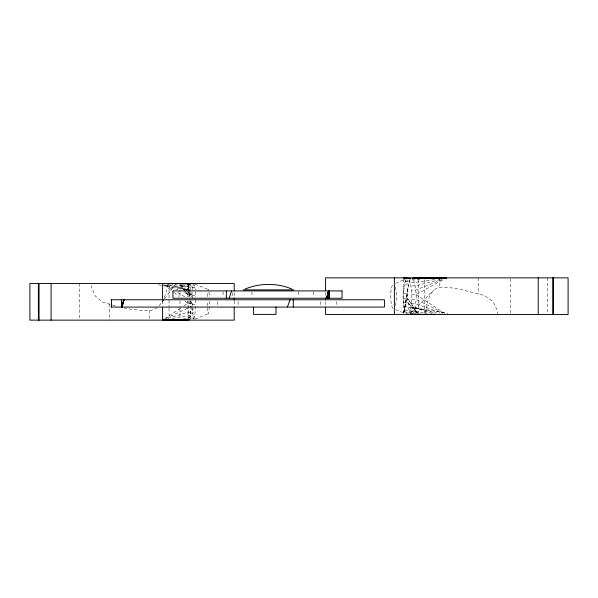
<?xml version="1.0" encoding="UTF-8"?>
<svg xmlns="http://www.w3.org/2000/svg" width="598" height="598" viewBox="0 0 598 598"><rect width="100%" height="100%" fill="white"/><g stroke="black" fill="none" stroke-linecap="round" stroke-linejoin="round"><path stroke-width="0.45" stroke-dasharray="2.99 2.24" d="M193.692 319.392L193.274 318.024L188.886 318.024L187.907 301.003M195.666 299.815L195.651 304.524L191.263 304.524L191.27 301.385M192.339 306.109L192.287 301.003M406.79 314.219C401.475 303.874 402.305 290.366 405.982 279.528M408.995 313.3C412.897 302.812 412.71 290.568 409.249 279.976L419.923 279.565M413.532 279.976C416.985 290.568 417.172 302.812 413.27 313.3M187.959 296.847L188.131 292.542M195.598 306.326L194.567 318.472L190.186 318.472L191.211 306.326M192.294 298.649L192.519 292.542M192.661 290.142L193.371 284.7M425.619 313.576C426.748 304.098 428.34 291.861 438.185 287.533L444.09 287.272L452.38 287.989L462.321 289.798L484.851 295.651L493.283 301.93L497.641 311.289L497.641 314.473M410.258 279.528L408.464 284.969L403.717 313.561L407.515 298.185L407.873 288.969L403.598 288.969M404.547 279.273L408.464 284.969L403.717 313.576L407.552 293.476L403.269 293.476M167.455 284.424L165.9 293.349L163.785 298.417M188.99 284.7L188.273 290.142L167.806 284.895M188.632 318.57L190.897 313.031L190.441 308.426M159.053 305.69L162.379 301.796L163.433 299.262M189.274 318.203L190.575 316.252L194.963 316.252M162.379 301.796L164.016 299.605M164.562 298.873L176.014 283.527M410.684 313.173L433.438 290.366M164.779 318.622L180.962 307.933M184.042 305.899L187.899 303.358L192.279 303.358M411.738 294.642L416.021 294.642L443.223 279.617M165.758 318.57L187.996 307.94M157.394 307.634L151.287 310.467C142.294 311.042 133.444 309.689 124.578 308.202M395.697 283.235L404.629 279.483M194.978 319.205L208.381 313.741M442.161 279.55L415.767 290.06L411.484 290.06M167.791 318.48L188.206 312.096L192.593 312.096L193.274 318.024M440.188 279.46L415.244 285.904L410.961 285.904M172.344 318.398L188.512 315.535L192.892 315.535M434.559 279.565L414.481 282.465L410.198 282.465M183.422 318.465L188.886 318.024M404.995 281.748L409.279 281.748L406.423 279.797M404.181 284.969L408.464 284.969M187.645 284.775L194.671 285.149L195.277 290.217M192.982 286.92L188.594 286.92L175.879 284.76M195.053 287.638L190.665 287.638L182.995 284.79M192.421 294.141L188.041 294.141L183.78 292.37M187.959 291.981L191.173 295.225L195.561 295.225L195.598 297.064M403.231 298.185L407.515 298.185L417.397 312.918M411.701 299.351L415.984 299.351L443.955 313.247M403.486 302.775L407.769 302.775L418.144 313.173M411.379 303.859L415.662 303.859L442.909 313.262M404.016 306.924L408.292 306.924L417.21 312.963L407.515 298.185L409.054 310.362L411.073 314.219M410.789 307.858L415.072 307.858L447.895 313.27M191.136 309.031L195.516 309.031M404.779 310.362L409.054 310.362L415.976 313.105M409.974 311.08L414.257 311.08L427.039 313.143M405.721 312.851L412.725 313.225M190.897 313.031L195.284 313.031M115.369 305.735L103.088 302.349L95.306 296.07L91.277 286.711L91.277 285.119M187.615 284.745L190.284 285.149L190.964 291.077L181.867 285.037M410.004 312.851L411.716 313.15M158.365 284.82L161.079 285.298M161.991 285.463L187.368 289.978M431.741 313.322L415.072 307.858L440.15 313.15M415.072 307.858L435.591 313.105M168.24 284.708L188.273 290.142L172.03 284.678M195.083 284.117L208.448 289.529M165.878 284.94L177.808 289.895M395.644 309.547L404.218 313.143M164.854 284.947L173.599 290.142M177.576 292.504L184.73 296.757M416.021 294.642L444.86 313.457M163.919 284.663L173.368 292.026M174.093 292.594L179.176 296.556M184.991 301.093L187.899 303.358M180.88 284.827L187.316 291.331M181.224 284.827L187.443 291.331M188.064 291.981L191.173 295.225L191.218 297.064M407.769 302.775L417 313.098M180.267 285.007L185.223 291.675M185.769 292.415L189.073 296.855M181.007 285.007L185.627 291.675M186.142 292.415L189.222 296.855M189.865 283.781L190.284 285.149M188.161 284.431L189.626 291.675M189.813 292.579L190.725 297.101M189.26 296.436L188.071 284.446L189.267 291.742M189.409 292.654L189.977 296.309M190.695 300.869L191.263 304.524M188.093 284.439L188.99 291.727M189.103 292.639L189.671 297.191M190.119 300.831L190.912 307.208M189.716 301.048L190.351 307.499M195.397 291.906L195.561 295.225M192.384 307.94L192.593 312.096M191.009 291.906L191.173 295.225M547.648 277.853L547.648 313.554M510.273 278.765L510.273 313.554M478.176 277.853L478.176 294.096M439.814 277.853L439.814 287.638M424.386 279.685L424.386 313.554M418.226 279.685L418.226 313.554M403.568 278.765L403.568 314.473M336.278 301.601L336.278 306.161M325.589 292.504L325.589 297.079M325.589 301.654L325.589 305.316M320.408 301.601L320.408 306.161M313.262 291.839L313.262 296.399M298.507 291.839L298.507 296.399M251.967 291.839L251.967 296.399M238.139 301.601L238.139 306.161M234.207 292.684L234.207 296.346M234.207 300.921L234.207 305.496M232.383 292.751L232.383 296.399M223.076 291.839L223.076 296.399M217.694 301.601L217.694 306.161M187.981 283.527L187.981 289.933M187.981 290.852L187.981 296.346M187.981 300.921L187.981 305.496M187.981 306.415L187.981 318.315M179.983 284.446L179.983 291.764M179.983 292.684L179.983 296.346M179.983 300.921L179.983 307.327M179.983 308.247L179.983 318.315M169.047 284.446L169.047 307.327M169.047 308.247L169.047 318.315M162.589 300.921L162.589 305.496M149.194 310.362L149.194 320.147M109.247 303.904L109.247 320.147M79.616 283.527L79.616 319.235M209.255 306.639A12.214 1.076 90 0 1 208.276 313.801A12.214 1.076 90 0 1 207.289 306.617M207.267 305.877A12.214 1.076 90 0 1 207.2 301.19M207.289 296.556A12.214 1.076 90 0 1 207.573 292.325M207.895 290.165A12.214 1.076 90 0 1 208.717 290.449M208.956 292.13A12.214 1.076 90 0 1 209.285 297.273M209.352 301.183A12.214 1.076 90 0 1 209.285 305.899M395.323 286.988A12.214 2.826 -90 0 1 395.368 305.675M393.073 308.471A12.214 2.826 -90 0 1 390.703 296.017A12.214 2.826 -90 0 1 393.252 284.259"/><path stroke-width="0.9" d="M121.671 307.08L123.883 299.77L122.127 307.08L123.883 299.77L121.611 307.051L121.611 299.77M123.883 299.77L121.738 307.08M328.915 290.92L326.68 298.23L328.511 290.92L326.68 298.23L328.982 290.949L328.982 298.23M326.68 298.23L328.556 290.92M229.236 298.23L231.613 290.92M287.384 307.08L290.067 299.77M444.718 278.533L446.422 277.853L415.961 278.376M245.143 289.043C259.995 282.854 277.061 282.854 291.914 289.043M187.981 320.147L189.753 319.541M186.113 319.624L162.469 320.147L164.241 319.594M444.643 278.309L446.422 277.853L423.474 278.362M180.977 319.624L162.469 320.147L165.16 319.668M442.774 278.376L446.422 277.853L438.199 278.384M418.226 277.853L412.209 278.384L418.443 277.853M162.469 320.147L168.845 319.638M179.983 320.147L187.974 319.653L179.123 320.147M413.091 278.354L421.807 277.853M178.824 320.147L187.929 319.646M173.338 320.147L187.017 319.646M414.078 278.362L429.558 277.853M170.4 320.147L186.987 319.631M414.063 278.384L433.094 277.853M243.124 289.881L293.932 289.881M111.071 299.77L384.424 299.77L384.424 307.08L111.071 307.08M411.073 314.219L429.558 314.473L426.845 314.279M180.589 283.773L178.824 283.527L194.245 283.781M412.186 314.376L421.807 314.473L419.99 314.227M178.824 283.527L188.946 283.758M411.97 314.242L421.807 314.473M430.672 314.227L435.254 314.473L433.423 314.174M168.614 283.527L172.314 283.744M176.096 283.736L173.338 283.527L189.865 283.781M410.482 278.391L403.568 277.853L405.242 278.272M406.79 314.219L407.903 314.376M179.594 283.527L181.373 283.796M417.725 314.182L419.437 314.473M553.531 277.853L553.531 314.473M552.702 277.853L552.702 314.473M538.207 277.853L538.207 314.473M394.374 277.853L394.374 314.473M329.109 290.92L329.109 298.23M325.589 290.673L325.589 277.853L568.1 277.853L568.1 314.473L325.589 314.473L325.589 307.148M325.589 297.991L325.589 299.822M293.304 299.77L293.304 307.08M275.977 307.08L275.977 314.399L253.567 314.399L253.567 307.08M234.207 290.852L234.207 283.527L29.9 283.527L29.9 320.147L234.207 320.147L234.207 307.327M234.207 298.178L234.207 300.009M226.373 290.92L226.373 298.23M162.589 283.527L162.589 300.009M162.589 307.327L162.589 320.147M121.491 299.77L121.491 307.08M111.445 299.77L111.445 307.08M51.084 283.527L51.084 320.147M39.049 283.527L39.049 320.147M38.399 283.527L38.399 320.147M342.056 290.92L172.942 290.92L172.942 298.23L342.056 298.23L342.056 290.92"/></g></svg>
